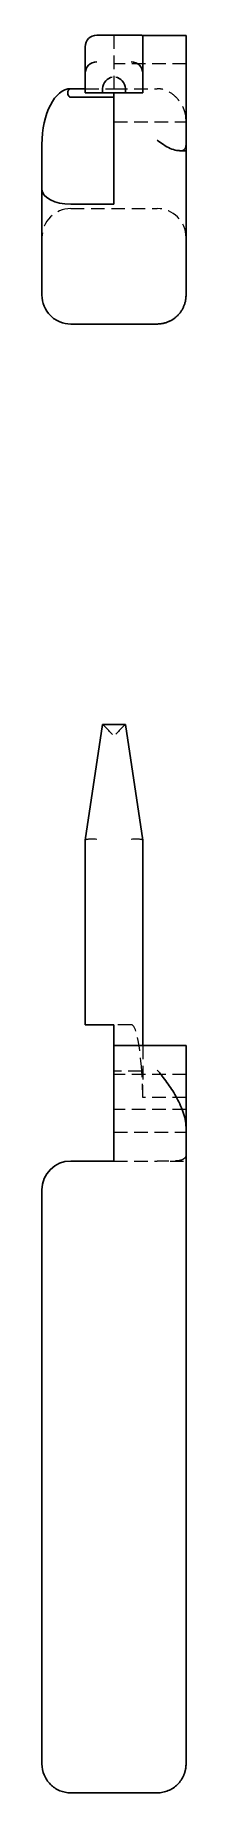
# Model space of a CAD drawing. Header units: millimetres. Extents: x 76 to 237, y 7 to 172.
# Drawn here: x 76.1 to 89.6, y 7 to 171.5 of the extents above.
import ezdxf

# ---------------------------------------------------------------- set-up
doc = ezdxf.new("R2010")
doc.units = ezdxf.units.MM
doc.linetypes.add('HIDDEN', pattern=[1.905, 1.27, -0.635])

msp = doc.modelspace()

# ---------------------------------------------------------------- linework, layer by layer
at = {"color": 7, "linetype": 'Continuous', "lineweight": 25}
for p, q in [((81.2, 171.54), (82.82, 171.54)), ((84.45, 171.54), (82.82, 171.54)), ((84.45, 171.54), (85.43, 171.54)), ((89.58, 171.51), (85.53, 171.51)), ((85.53, 171.26), (85.53, 167.95)), ((89.58, 160.72), (89.58, 171.51)), ((80.12, 167.95), (80.12, 170.45)), ((80.12, 167.95), (80.12, 166.13)), ((85.53, 167.95), (85.53, 166.13)), ((78.77, 166.53), (80.12, 166.53)), ((81.74, 166.41), (81.74, 166.13)), ((83.91, 166.41), (83.91, 166.13)), ((82.82, 165.74), (78.77, 165.74)), ((81.74, 166.13), (80.12, 166.13)), ((81.74, 166.13), (83.91, 166.13)), ((82.82, 161.71), (82.82, 166.13)), ((83.91, 166.13), (85.53, 166.13)), ((76.07, 157.11), (76.07, 161.31)), ((82.82, 155.71), (82.82, 161.71)), ((88.96, 160.72), (89.58, 160.72)), ((89.58, 160.72), (89.58, 147.21)), ((76.07, 147.21), (76.07, 157.11)), ((82.82, 155.71), (78.77, 155.71)), ((78.77, 144.5), (86.88, 144.5)), ((81.74, 107), (80.12, 96.19)), ((81.74, 107), (83.91, 107)), ((83.91, 107), (85.53, 96.19)), ((80.12, 96.19), (80.12, 78.91)), ((85.53, 96.19), (85.53, 76.95)), ((82.82, 78.91), (80.12, 78.91)), ((82.82, 78.91), (82.82, 76.95)), ((85.53, 76.95), (82.82, 76.95)), ((82.82, 74.66), (82.82, 76.95)), ((89.58, 76.95), (85.53, 76.95)), ((89.58, 69.28), (89.58, 76.95)), ((82.82, 66.15), (82.82, 74.66)), ((89.58, 69.28), (89.58, 49.4)), ((82.82, 66.15), (78.77, 66.15)), ((76.07, 49.4), (76.07, 63.45)), ((76.07, 9.71), (76.07, 49.4)), ((89.58, 49.4), (89.58, 9.71)), ((78.77, 7), (86.88, 7))]:
    msp.add_line(p, q, dxfattribs=at)
at = {"color": 7, "linetype": 'HIDDEN', "lineweight": 18}
for p, q in [((82.82, 171.54), (82.82, 166.13)), ((85.43, 171.52), (82.82, 171.52)), ((89.58, 171.51), (82.82, 171.51)), ((89.58, 168.84), (82.82, 168.84)), ((80.12, 166.53), (82.82, 166.53)), ((82.82, 166.53), (86.88, 166.53)), ((82.82, 163.43), (89.58, 163.43)), ((78.77, 155.32), (86.88, 155.32)), ((84.45, 78.91), (82.82, 78.91)), ((85.53, 76.95), (85.53, 73.25)), ((85.43, 74.56), (82.82, 74.56)), ((89.58, 74.25), (82.82, 74.25)), ((89.58, 70.96), (82.82, 70.96)), ((89.58, 72.09), (85.53, 72.09)), ((82.82, 68.84), (89.58, 68.84)), ((78.49, 66.14), (82.82, 66.14)), ((82.82, 66.15), (86.88, 66.15)), ((82.82, 66.14), (82.82, 66.15)), ((88.08, 66.14), (89.58, 66.14))]:
    msp.add_line(p, q, dxfattribs=at)
for centre, start, end in [((78.77, 152.61), 90, 180), ((86.88, 152.61), 0, 90)]:
    msp.add_arc(centre, 2.7, start, end, dxfattribs=at)
at = {"color": 7, "linetype": 'Continuous', "lineweight": 25}
msp.add_arc((78.77, 63.45), 2.7, 90, 180, dxfattribs=at)
for centre, major_axis, ratio, start_param, end_param in [((81.2, 170.45), (0, 1.09), 0.989739, 0, 1.570796), ((84.45, 171.08), (0, -1.09), 0.989739, 1.991791, 2.009585), ((84.45, 171.51), (1.08, 0), 0.027637, 0.074092, 0.420994), ((81.2, 167.96), (0.997, 0.424), 0.985316, 1.173838, 2.723437), ((81.2, 166.91), (-0.91, 1.47), 0.396802, 0.546333, 0.567531), ((84.45, 167.96), (0.997, -0.424), 0.985316, 0.418156, 1.967754), ((84.45, 166.91), (0.91, 1.47), 0.396802, 5.715655, 5.736853), ((78.77, 161.31), (0, 5.22), 0.518376, 0, 1.570796), ((82.84, 166.39), (0.796, -0.766), 0.979009, 3.775093, 3.897275), ((82.67, 166.55), (0.41, 1.03), 0.813252, 0.46013, 1.887547), ((82.98, 166.55), (-0.41, 1.03), 0.813252, 4.395639, 5.823055), ((82.81, 166.39), (0.796, 0.766), 0.979009, 5.527503, 5.649685), ((78.77, 157.11), (2.7, 0), 0.518376, 3.141593, 4.712389)]:
    msp.add_ellipse(centre, major_axis=major_axis, ratio=ratio, start_param=start_param, end_param=end_param, dxfattribs=at)
at = {"color": 7, "linetype": 'HIDDEN', "lineweight": 18}
for centre, major_axis, ratio, start_param, end_param in [((82.67, 105.92), (-0.93, 1.08), 0.071027, 4.794678, 6.222094), ((82.98, 105.92), (0.93, 1.08), 0.071027, 0.061091, 1.488507), ((81.2, 96.1), (1.08, -0.08), 0.142115, 1.581395, 3.130994), ((84.45, 96.1), (1.08, 0.08), 0.142115, 0.010599, 1.560197), ((84.45, 71.34), (0, 7.57), 0.142889, 5.151178, 6.283185), ((84.45, 71.55), (0, 7.36), 0.146908, 4.78648, 5.133383)]:
    msp.add_ellipse(centre, major_axis=major_axis, ratio=ratio, start_param=start_param, end_param=end_param, dxfattribs=at)
at = {"color": 7, "linetype": 'Continuous', "lineweight": 25}
msp.add_open_spline([(85.53, 171.51), (85.52, 171.47), (85.53, 171.39), (85.53, 171.26)], degree=3, dxfattribs=at)
for points, knots in [([(78.77, 166.53), (78.72, 166.53), (78.68, 166.51), (78.61, 166.46), (78.58, 166.42), (78.51, 166.31), (78.49, 166.22), (78.49, 166.04), (78.51, 165.95), (78.58, 165.84), (78.61, 165.81), (78.68, 165.75), (78.72, 165.74), (78.77, 165.74)], [0, 0, 0, 0, 0.125, 0.125, 0.25, 0.25, 0.5, 0.5, 0.75, 0.75, 0.875, 0.875, 1, 1, 1, 1]), ([(86.88, 161.71), (86.88, 161.71), (87.08, 161.55), (87.49, 161.25), (88.11, 160.92), (88.62, 160.74), (88.88, 160.74), (88.96, 160.73)], [0, 0, 0, 0, 0.00346, 0.257032, 0.548853, 0.848199, 1, 1, 1, 1]), ([(76.07, 147.21), (76.07, 146.5), (76.51, 145.44), (77.71, 144.64), (78.42, 144.5), (78.77, 144.5)], [0, 0, 0, 0, 0.5, 0.75, 1, 1, 1, 1]), ([(89.58, 147.21), (89.58, 147.16), (89.58, 147.05), (89.57, 146.9), (89.55, 146.75), (89.52, 146.61), (89.48, 146.47), (89.44, 146.33), (89.39, 146.2), (89.33, 146.07), (89.27, 145.94), (89.21, 145.82), (89.13, 145.71), (89.06, 145.6), (88.98, 145.5), (88.89, 145.4), (88.81, 145.31), (88.72, 145.22), (88.62, 145.14), (88.53, 145.06), (88.43, 144.99), (88.34, 144.93), (88.24, 144.87), (88.14, 144.81), (88.04, 144.76), (87.94, 144.72), (87.84, 144.68), (87.74, 144.64), (87.64, 144.61), (87.54, 144.58), (87.44, 144.56), (87.34, 144.54), (87.25, 144.53), (87.15, 144.52), (87.06, 144.51), (86.97, 144.5), (86.91, 144.5), (86.88, 144.5)], [0, 0, 0, 0, 0.03619, 0.071932, 0.107224, 0.142068, 0.176464, 0.21041, 0.243908, 0.276958, 0.309559, 0.341712, 0.373416, 0.404672, 0.43548, 0.465839, 0.495751, 0.525214, 0.554229, 0.582796, 0.610916, 0.638588, 0.665812, 0.692588, 0.718917, 0.744798, 0.770233, 0.795219, 0.819759, 0.843852, 0.867498, 0.890698, 0.913451, 0.935757, 0.957617, 0.979032, 1, 1, 1, 1]), ([(89.58, 69.28), (89.58, 69.52), (89.55, 69.77), (89.45, 70.27), (89.38, 70.52), (89.21, 71.02), (89.1, 71.26), (88.88, 71.74), (88.76, 71.98), (88.37, 72.67), (88.09, 73.1), (87.64, 73.72), (87.49, 73.91), (87.26, 74.2), (87.19, 74.3), (87.03, 74.48), (86.96, 74.57), (86.88, 74.66)], [0, 0, 0, 0, 0.125, 0.125, 0.25, 0.25, 0.375, 0.375, 0.5, 0.5, 0.75, 0.75, 0.875, 0.875, 0.9375, 0.9375, 1, 1, 1, 1]), ([(76.07, 9.71), (76.07, 9.35), (76.21, 8.65), (76.81, 7.75), (77.41, 7.34), (78.06, 7.07), (78.42, 7), (78.77, 7)], [0, 0, 0, 0, 0.25, 0.5, 0.75, 0.75, 1, 1, 1, 1]), ([(89.58, 9.71), (89.58, 9.65), (89.58, 9.54), (89.57, 9.38), (89.54, 9.23), (89.52, 9.1), (89.48, 8.97), (89.45, 8.86), (89.41, 8.76), (89.32, 8.53), (89.14, 8.19), (88.8, 7.78), (88.39, 7.44), (88, 7.23), (87.66, 7.12), (87.41, 7.05), (87.14, 7.01), (86.97, 7.01), (86.88, 7)], [0, 0, 0, 0, 0.040691, 0.07877, 0.114239, 0.147096, 0.177342, 0.204976, 0.23, 0.252412, 0.384137, 0.503165, 0.630558, 0.752082, 0.814745, 0.876938, 0.938682, 1, 1, 1, 1])]:
    msp.add_open_spline(points, degree=3, knots=knots, dxfattribs=at)
at = {"color": 7, "linetype": 'HIDDEN', "lineweight": 18}
for points, knots in [([(89.58, 163.64), (89.58, 163.8), (89.57, 163.97), (89.49, 164.3), (89.44, 164.47), (89.3, 164.8), (89.22, 164.96), (89.03, 165.27), (88.92, 165.42), (88.56, 165.84), (88.27, 166.08), (87.78, 166.34), (87.61, 166.41), (87.25, 166.5), (87.07, 166.53), (86.88, 166.53)], [0, 0, 0, 0, 0.125, 0.125, 0.25, 0.25, 0.375, 0.375, 0.5, 0.5, 0.75, 0.75, 0.875, 0.875, 1, 1, 1, 1]), ([(88.96, 160.73), (89, 160.73), (89.15, 160.72), (89.35, 160.79), (89.55, 160.95), (89.57, 161.13), (89.58, 161.22)], [0, 0, 0, 0, 0.089254, 0.430842, 0.710264, 1, 1, 1, 1]), ([(89.58, 66.75), (89.58, 66.66), (89.57, 66.59), (89.49, 66.45), (89.44, 66.4), (89.3, 66.3), (89.22, 66.26), (89.03, 66.2), (88.92, 66.18), (88.56, 66.14), (88.27, 66.14), (87.78, 66.14), (87.61, 66.15), (87.25, 66.15), (87.07, 66.15), (86.88, 66.15)], [0, 0, 0, 0, 0.125, 0.125, 0.25, 0.25, 0.375, 0.375, 0.5, 0.5, 0.75, 0.75, 0.875, 0.875, 1, 1, 1, 1])]:
    msp.add_open_spline(points, degree=3, knots=knots, dxfattribs=at)
msp.add_open_spline([(85.53, 72.09), (85.52, 72.49), (85.53, 72.87), (85.53, 73.25)], degree=3, dxfattribs=at)

doc.saveas('drawing.dxf')
